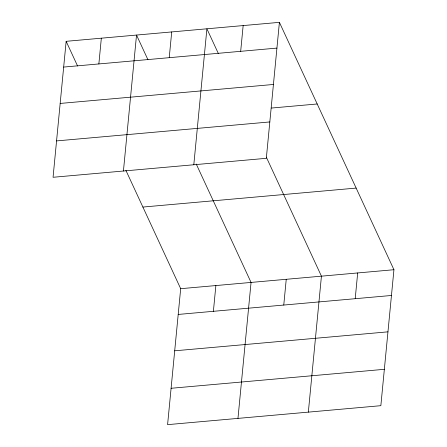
<?xml version="1.0" encoding="UTF-8"?>
<svg xmlns="http://www.w3.org/2000/svg" width="447" height="447" viewBox="0 0 447 447"><rect width="100%" height="100%" fill="white"/><g stroke="black" fill="none" stroke-linecap="round" stroke-linejoin="round"><path stroke-width="0.67" d="M66.15 41.32L53.059 177.28L266.317 158.311L279.409 22.35L66.15 41.32L77.577 66M98.86 63.938L101.34 38.191M123.433 171.017L136.525 35.062L147.951 59.742M169.234 57.68L171.715 31.933M125.87 170.301L180.683 288.689L167.591 424.65L380.85 405.68L393.941 269.72L279.409 22.35M193.808 164.759L206.9 28.798L218.326 53.478M213.392 311.313L215.867 285.56M240.676 51.327L243.157 25.574M237.966 418.392L251.058 282.431L196.244 164.043M283.767 305.05L286.242 279.302M308.341 412.128L321.432 276.173L266.328 157.16M355.209 298.697L357.684 272.944M63.67 67.072L276.928 48.097M60.172 103.441L273.43 84.466M271.374 108.057L317.202 103.983M56.562 140.911L269.82 121.942M142.889 207.062L356.147 188.086M180.683 288.689L393.941 269.72M178.202 314.442L391.46 295.473M174.699 350.811L387.957 331.842M171.095 388.281L384.353 369.311"/></g></svg>
